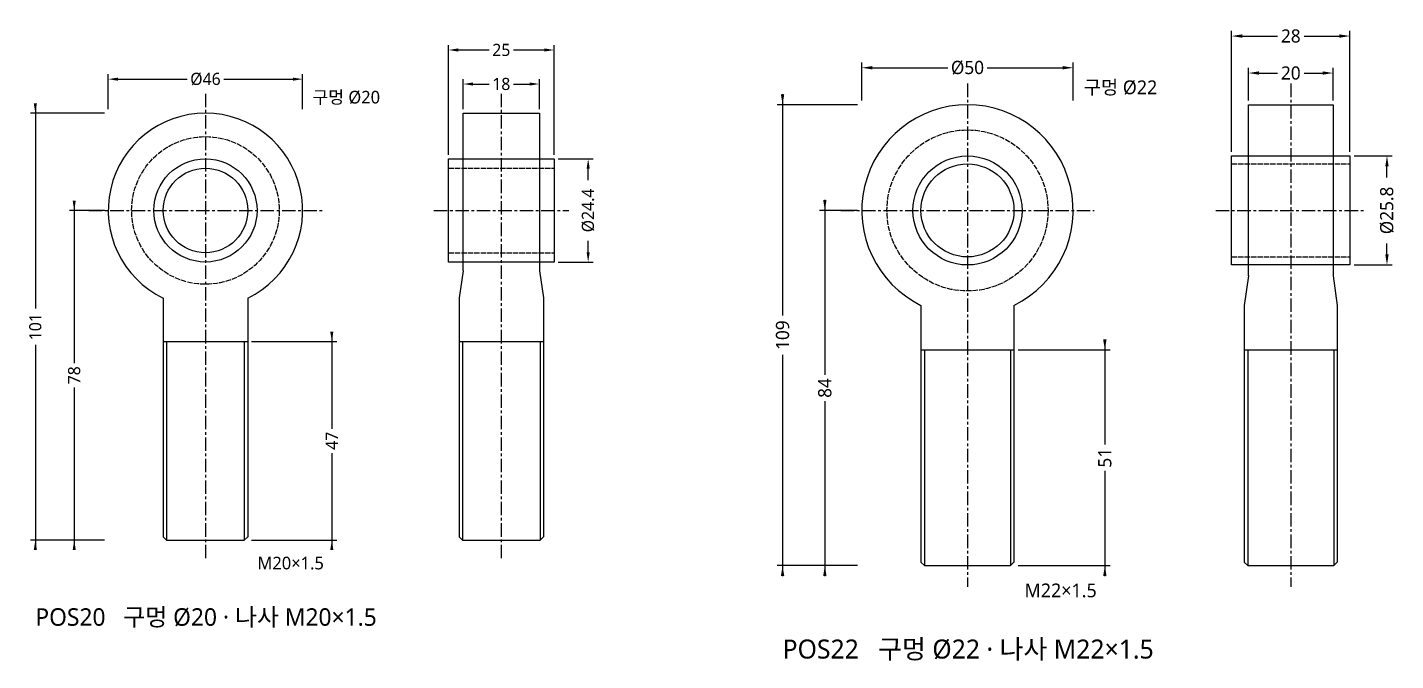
# Model space of a CAD drawing. Header units: millimetres. Extents: x 0 to 794, y -691 to 28.
# Drawn here: x 1.6 to 325.3, y -392.5 to -242.7 of the extents above; entities that cross this region are included whole.
import ezdxf

# ---------------------------------------------------------------- set-up
doc = ezdxf.new("R2010")
doc.units = ezdxf.units.MM
doc.linetypes.add('CENTER', pattern=[5.08, 3.175, -0.635, 0.635, -0.635])
doc.linetypes.add('DASHED', pattern=[1.524, 1.27, -0.254])
for name, color, linetype in [('나사선', 8, 'CONTINUOUS'), ('문자', 7, 'CONTINUOUS'), ('숨은선', 3, 'DASHED'), ('외형선', 7, 'CONTINUOUS'), ('중심선', 1, 'CENTER'), ('치수', 4, 'CONTINUOUS')]:
    doc.layers.add(name, color=color, linetype=linetype)
doc.styles.add('CH_KOR', font='malgun.ttf')
doc.dimstyles.new('CH_DIM', dxfattribs={"dimtxt": 2.5, "dimasz": 2, "dimexe": 1, "dimexo": 0.8, "dimgap": 0.8, "dimtad": 1, "dimdec": 1, "dimdsep": 46, "dimtxsty": 'CH_KOR', "dimcen": 2.5, "dimclrd": 4, "dimclre": 4, "dimclrt": 4, "dimazin": 3, "dimtfac": 1, "dimtmove": 0, "dimatfit": 3})

# ---------------------------------------------------------------- blocks, each defined once
blk = doc.blocks.new('_CLOSEDFILLED')
at = {"color": 0, "linetype": 'BYBLOCK'}
blk.add_solid([(-1, 0.16), (0, 0), (-1, -0.16)], dxfattribs=at)
blk = doc.blocks.new('*D57')
at = {"color": 4}
for p, q in [((-23, 23.92), (-23, 32.2)), ((-20.7, 31.05), (-4.3125, 31.05)), ((4.3125, 31.05), (20.7, 31.05)), ((23, 23.92), (23, 32.2))]:
    blk.add_line(p, q, dxfattribs=at)
at = {"layer": 'Defpoints'}
for p in [(-23, 31.05), (-23, 23), (23, 23)]:
    blk.add_point(p, dxfattribs=at)
at = {"layer": '치수', "color": 4, "xscale": 2.3, "yscale": 2.3, "rotation": 180}
blk.add_blockref('_CLOSEDFILLED', (-23, 31.05), dxfattribs=at)
at = {"layer": '치수', "color": 4, "xscale": 2.3, "yscale": 2.3}
blk.add_blockref('_CLOSEDFILLED', (23, 31.05), dxfattribs=at)
at = {"layer": '치수', "color": 4, "insert": (0, 31.05), "char_height": 2.875, "attachment_point": 5, "style": 'CH_KOR'}
blk.add_mtext('Ø46', dxfattribs=at)
blk = doc.blocks.new('*D58')
at = {"color": 4}
for p, q in [((-23.92, 0), (-32.2, 0)), ((-31.05, 2.3), (-31.05, -36.125)), ((-31.05, -41.875), (-31.05, -80.3)), ((-23.92, -78), (-32.2, -78))]:
    blk.add_line(p, q, dxfattribs=at)
at = {"layer": 'Defpoints'}
for p in [(-31.05, 0), (-23, 0), (-23, -78)]:
    blk.add_point(p, dxfattribs=at)
at = {"layer": '치수', "color": 4, "xscale": 2.3, "yscale": 2.3}
for p, rotation in [((-31.05, 0), 270), ((-31.05, -78), 90)]:
    blk.add_blockref('_CLOSEDFILLED', p, dxfattribs=dict(at, rotation=rotation))
at = {"layer": '치수', "color": 4, "insert": (-31.05, -39), "char_height": 2.875, "attachment_point": 5, "rotation": 90, "style": 'CH_KOR'}
blk.add_mtext('78', dxfattribs=at)
blk = doc.blocks.new('*D59')
at = {"color": 4}
for p, q in [((-23.92, 23), (-41.4, 23)), ((-40.25, 25.3), (-40.25, -23.1875)), ((-40.25, -31.8125), (-40.25, -80.3)), ((-23.92, -78), (-41.4, -78))]:
    blk.add_line(p, q, dxfattribs=at)
at = {"layer": 'Defpoints'}
for p in [(-40.25, 23), (-23, 23), (-23, -78)]:
    blk.add_point(p, dxfattribs=at)
at = {"layer": '치수', "color": 4, "xscale": 2.3, "yscale": 2.3}
for p, rotation in [((-40.25, 23), 270), ((-40.25, -78), 90)]:
    blk.add_blockref('_CLOSEDFILLED', p, dxfattribs=dict(at, rotation=rotation))
at = {"layer": '치수', "color": 4, "insert": (-40.25, -27.5), "char_height": 2.875, "attachment_point": 5, "rotation": 90, "style": 'CH_KOR'}
blk.add_mtext('101', dxfattribs=at)
blk = doc.blocks.new('*D60')
at = {"color": 4}
for p, q in [((29.9, -28.7), (29.9, -51.625)), ((10.92, -31), (31.05, -31)), ((29.9, -57.375), (29.9, -80.3)), ((10.92, -78), (31.05, -78))]:
    blk.add_line(p, q, dxfattribs=at)
at = {"layer": 'Defpoints'}
for p in [(10, -31), (29.9, -31), (10, -78)]:
    blk.add_point(p, dxfattribs=at)
at = {"layer": '치수', "color": 4, "xscale": 2.3, "yscale": 2.3}
for p, rotation in [((29.9, -31), 270), ((29.9, -78), 90)]:
    blk.add_blockref('_CLOSEDFILLED', p, dxfattribs=dict(at, rotation=rotation))
at = {"layer": '치수', "color": 4, "insert": (29.9, -54.5), "char_height": 2.875, "attachment_point": 5, "rotation": 90, "style": 'CH_KOR'}
blk.add_mtext('47', dxfattribs=at)
blk = doc.blocks.new('*D61')
at = {"color": 4}
for p, q in [((57.5, 13.12), (57.5, 39.1)), ((82.5, 13.12), (82.5, 39.1)), ((59.8, 37.95), (67.125, 37.95)), ((72.875, 37.95), (80.2, 37.95))]:
    blk.add_line(p, q, dxfattribs=at)
at = {"layer": 'Defpoints'}
for p in [(57.5, 37.95), (57.5, 12.2), (82.5, 12.2)]:
    blk.add_point(p, dxfattribs=at)
at = {"layer": '치수', "color": 4, "xscale": 2.3, "yscale": 2.3, "rotation": 180}
blk.add_blockref('_CLOSEDFILLED', (57.5, 37.95), dxfattribs=at)
at = {"layer": '치수', "color": 4, "xscale": 2.3, "yscale": 2.3}
blk.add_blockref('_CLOSEDFILLED', (82.5, 37.95), dxfattribs=at)
at = {"layer": '치수', "color": 4, "insert": (70, 37.95), "char_height": 2.875, "attachment_point": 5, "style": 'CH_KOR'}
blk.add_mtext('25', dxfattribs=at)
blk = doc.blocks.new('*D62')
at = {"color": 4}
for p, q in [((61, 23.92), (61, 31.05)), ((63.3, 29.9), (67.125, 29.9)), ((72.875, 29.9), (76.7, 29.9)), ((79, 23.92), (79, 31.05))]:
    blk.add_line(p, q, dxfattribs=at)
at = {"layer": 'Defpoints'}
for p in [(61, 29.9), (61, 23), (79, 23)]:
    blk.add_point(p, dxfattribs=at)
at = {"layer": '치수', "color": 4, "xscale": 2.3, "yscale": 2.3, "rotation": 180}
blk.add_blockref('_CLOSEDFILLED', (61, 29.9), dxfattribs=at)
at = {"layer": '치수', "color": 4, "xscale": 2.3, "yscale": 2.3}
blk.add_blockref('_CLOSEDFILLED', (79, 29.9), dxfattribs=at)
at = {"layer": '치수', "color": 4, "insert": (70, 29.9), "char_height": 2.875, "attachment_point": 5, "style": 'CH_KOR'}
blk.add_mtext('18', dxfattribs=at)
blk = doc.blocks.new('*D63')
at = {"color": 4}
for p, q in [((83.42, 12.2), (91.7, 12.2)), ((90.55, 7.1875), (90.55, 9.9)), ((90.55, -9.9), (90.55, -7.1875)), ((83.42, -12.2), (91.7, -12.2))]:
    blk.add_line(p, q, dxfattribs=at)
at = {"layer": 'Defpoints'}
for p in [(82.5, 12.2), (82.5, -12.2), (90.55, -12.2)]:
    blk.add_point(p, dxfattribs=at)
at = {"layer": '치수', "color": 4, "xscale": 2.3, "yscale": 2.3}
for p, rotation in [((90.55, 12.2), 90), ((90.55, -12.2), 270)]:
    blk.add_blockref('_CLOSEDFILLED', p, dxfattribs=dict(at, rotation=rotation))
at = {"layer": '치수', "color": 4, "insert": (90.55, 0), "char_height": 2.875, "attachment_point": 5, "rotation": 90, "style": 'CH_KOR'}
blk.add_mtext('Ø24.4', dxfattribs=at)
blk = doc.blocks.new('*D64')
at = {"color": 4}
for p, q in [((-25, 26), (-25, 35)), ((-22.5, 33.75), (-4.6875, 33.75)), ((4.6875, 33.75), (22.5, 33.75)), ((25, 26), (25, 35))]:
    blk.add_line(p, q, dxfattribs=at)
at = {"layer": 'Defpoints'}
for p in [(-25, 33.75), (-25, 25), (25, 25)]:
    blk.add_point(p, dxfattribs=at)
at = {"layer": '치수', "color": 4, "xscale": 2.5, "yscale": 2.5, "rotation": 180}
blk.add_blockref('_CLOSEDFILLED', (-25, 33.75), dxfattribs=at)
at = {"layer": '치수', "color": 4, "xscale": 2.5, "yscale": 2.5}
blk.add_blockref('_CLOSEDFILLED', (25, 33.75), dxfattribs=at)
at = {"layer": '치수', "color": 4, "insert": (0, 33.75), "char_height": 3.125, "attachment_point": 5, "style": 'CH_KOR'}
blk.add_mtext('Ø50', dxfattribs=at)
blk = doc.blocks.new('*D65')
at = {"color": 4}
for p, q in [((-26, 0), (-35, 0)), ((-33.75, 2.5), (-33.75, -38.875)), ((-33.75, -45.125), (-33.75, -86.5)), ((-26, -84), (-35, -84))]:
    blk.add_line(p, q, dxfattribs=at)
at = {"layer": 'Defpoints'}
for p in [(-33.75, 0), (-25, 0), (-25, -84)]:
    blk.add_point(p, dxfattribs=at)
at = {"layer": '치수', "color": 4, "xscale": 2.5, "yscale": 2.5}
for p, rotation in [((-33.75, 0), 270), ((-33.75, -84), 90)]:
    blk.add_blockref('_CLOSEDFILLED', p, dxfattribs=dict(at, rotation=rotation))
at = {"layer": '치수', "color": 4, "insert": (-33.75, -42), "char_height": 3.125, "attachment_point": 5, "rotation": 90, "style": 'CH_KOR'}
blk.add_mtext('84', dxfattribs=at)
blk = doc.blocks.new('*D66')
at = {"color": 4}
for p, q in [((-43.75, 27.5), (-43.75, -24.8125)), ((-26, 25), (-45, 25)), ((-43.75, -34.1875), (-43.75, -86.5)), ((-26, -84), (-45, -84))]:
    blk.add_line(p, q, dxfattribs=at)
at = {"layer": 'Defpoints'}
for p in [(-43.75, 25), (-25, 25), (-25, -84)]:
    blk.add_point(p, dxfattribs=at)
at = {"layer": '치수', "color": 4, "xscale": 2.5, "yscale": 2.5}
for p, rotation in [((-43.75, 25), 270), ((-43.75, -84), 90)]:
    blk.add_blockref('_CLOSEDFILLED', p, dxfattribs=dict(at, rotation=rotation))
at = {"layer": '치수', "color": 4, "insert": (-43.75, -29.5), "char_height": 3.125, "attachment_point": 5, "rotation": 90, "style": 'CH_KOR'}
blk.add_mtext('109', dxfattribs=at)
blk = doc.blocks.new('*D67')
at = {"color": 4}
for p, q in [((32.5, -30.5), (32.5, -55.375)), ((12, -33), (33.75, -33)), ((32.5, -61.625), (32.5, -86.5)), ((12, -84), (33.75, -84))]:
    blk.add_line(p, q, dxfattribs=at)
at = {"layer": 'Defpoints'}
for p in [(11, -33), (32.5, -33), (11, -84)]:
    blk.add_point(p, dxfattribs=at)
at = {"layer": '치수', "color": 4, "xscale": 2.5, "yscale": 2.5}
for p, rotation in [((32.5, -33), 270), ((32.5, -84), 90)]:
    blk.add_blockref('_CLOSEDFILLED', p, dxfattribs=dict(at, rotation=rotation))
at = {"layer": '치수', "color": 4, "insert": (32.5, -58.5), "char_height": 3.125, "attachment_point": 5, "rotation": 90, "style": 'CH_KOR'}
blk.add_mtext('51', dxfattribs=at)
blk = doc.blocks.new('*D68')
at = {"color": 4}
for p, q in [((62.5, 13.9), (62.5, 42.5)), ((90.5, 13.9), (90.5, 42.5)), ((65, 41.25), (73.375, 41.25)), ((79.625, 41.25), (88, 41.25))]:
    blk.add_line(p, q, dxfattribs=at)
at = {"layer": 'Defpoints'}
for p in [(62.5, 41.25), (62.5, 12.9), (90.5, 12.9)]:
    blk.add_point(p, dxfattribs=at)
at = {"layer": '치수', "color": 4, "xscale": 2.5, "yscale": 2.5, "rotation": 180}
blk.add_blockref('_CLOSEDFILLED', (62.5, 41.25), dxfattribs=at)
at = {"layer": '치수', "color": 4, "xscale": 2.5, "yscale": 2.5}
blk.add_blockref('_CLOSEDFILLED', (90.5, 41.25), dxfattribs=at)
at = {"layer": '치수', "color": 4, "insert": (76.5, 41.25), "char_height": 3.125, "attachment_point": 5, "style": 'CH_KOR'}
blk.add_mtext('28', dxfattribs=at)
blk = doc.blocks.new('*D69')
at = {"color": 4}
for p, q in [((66.5, 26), (66.5, 33.75)), ((69, 32.5), (73.375, 32.5)), ((79.625, 32.5), (84, 32.5)), ((86.5, 26), (86.5, 33.75))]:
    blk.add_line(p, q, dxfattribs=at)
at = {"layer": 'Defpoints'}
for p in [(66.5, 32.5), (66.5, 25), (86.5, 25)]:
    blk.add_point(p, dxfattribs=at)
at = {"layer": '치수', "color": 4, "xscale": 2.5, "yscale": 2.5, "rotation": 180}
blk.add_blockref('_CLOSEDFILLED', (66.5, 32.5), dxfattribs=at)
at = {"layer": '치수', "color": 4, "xscale": 2.5, "yscale": 2.5}
blk.add_blockref('_CLOSEDFILLED', (86.5, 32.5), dxfattribs=at)
at = {"layer": '치수', "color": 4, "insert": (76.5, 32.5), "char_height": 3.125, "attachment_point": 5, "style": 'CH_KOR'}
blk.add_mtext('20', dxfattribs=at)
blk = doc.blocks.new('*D70')
at = {"color": 4}
for p, q in [((91.5, 12.9), (100.5, 12.9)), ((99.25, 7.8125), (99.25, 10.4)), ((99.25, -10.4), (99.25, -7.8125)), ((91.5, -12.9), (100.5, -12.9))]:
    blk.add_line(p, q, dxfattribs=at)
at = {"layer": 'Defpoints'}
for p in [(90.5, 12.9), (90.5, -12.9), (99.25, -12.9)]:
    blk.add_point(p, dxfattribs=at)
at = {"layer": '치수', "color": 4, "xscale": 2.5, "yscale": 2.5}
for p, rotation in [((99.25, 12.9), 90), ((99.25, -12.9), 270)]:
    blk.add_blockref('_CLOSEDFILLED', p, dxfattribs=dict(at, rotation=rotation))
at = {"layer": '치수', "color": 4, "insert": (99.25, 0), "char_height": 3.125, "attachment_point": 5, "rotation": 90, "style": 'CH_KOR'}
blk.add_mtext('Ø25.8', dxfattribs=at)
blk = doc.blocks.new('ROD_POS20')
at = {"layer": '나사선'}
for p, q in [((-10, -31), (10, -31)), ((-9.19, -31), (-9.19, -78)), ((9.19, -31), (9.19, -78)), ((60, -31), (80, -31)), ((60.81, -31), (60.81, -78)), ((79.19, -31), (79.19, -78))]:
    blk.add_line(p, q, dxfattribs=at)
at = {"layer": '숨은선'}
for p, q in [((57.5, 10), (82.5, 10)), ((57.5, -10), (82.5, -10))]:
    blk.add_line(p, q, dxfattribs=at)
blk.add_circle((0, 0), 17.46, dxfattribs=at)
at = {"layer": '외형선'}
for p, q in [((61, -14.26), (60, -20.71)), ((79, -14.26), (80, -20.71)), ((-10, -20.71), (-10, -77.31)), ((10, -20.71), (10, -77.31)), ((60, -20.71), (60, -77.19)), ((80, -20.71), (80, -77.19))]:
    blk.add_line(p, q, dxfattribs=at)
for points in [[(61, -14.26), (61, 23), (79, 23), (79, -14.26)], [(-10, -77.19), (-9.19, -78), (9.19, -78), (10, -77.19)], [(60, -77.19), (60.81, -78), (79.19, -78), (80, -77.19)]]:
    blk.add_lwpolyline(points, dxfattribs=at)
blk.add_lwpolyline([(57.5, -12.2), (57.5, 12.2), (82.5, 12.2), (82.5, -12.2)], close=True, dxfattribs=at)
for radius in [12.2, 10]:
    blk.add_circle((0, 0), radius, dxfattribs=at)
blk.add_arc((0, 0), 23, -64.2285, 244.2285, dxfattribs=at)
at = {"layer": '중심선'}
for p, q in [((0, 27.6), (0, -82.6)), ((70, 27.6), (70, -82.6)), ((-27.6, 0), (27.6, 0)), ((54.05, 0), (85.95, 0))]:
    blk.add_line(p, q, dxfattribs=at)
at = {"layer": '문자', "style": 'CH_KOR'}
for s, height, p in [('구멍 Ø20', 2.99, (25.3, 25.3)), ('M20×1.5', 2.99, (12.3, -84.9)), ('POS20   구멍 Ø20 · 나사 M20×1.5', 4.14, (-40.25, -98.24))]:
    blk.add_text(s, height=height, dxfattribs=at).set_placement(p)
at = {"layer": '치수'}
for base, p1, p2, picture, middle in [((57.5, 37.95), (57.5, 12.2), (82.5, 12.2), '*D61', (70, 37.95)), ((61, 29.9), (61, 23), (79, 23), '*D62', (70, 29.9))]:
    dim = blk.add_linear_dim(base=base, p1=p1, p2=p2, dimstyle='CH_DIM', override={"dimscale": 1.15}, dxfattribs=at)
    dim.commit()
    dim.dimension.update_dxf_attribs({"geometry": picture, "text_midpoint": middle})
dim = blk.add_linear_dim(base=(-23, 31.05), p1=(-23, 23), p2=(23, 23), text='Ø46', dimstyle='CH_DIM', override={"dimscale": 1.15}, dxfattribs=at)
dim.commit()
dim.dimension.update_dxf_attribs({"geometry": '*D57', "text_midpoint": (0, 31.05)})
for base, p1, p2, picture, middle in [((-40.25, 23), (-23, 23), (-23, -78), '*D59', (-40.25, -27.5)), ((-31.05, 0), (-23, 0), (-23, -78), '*D58', (-31.05, -39)), ((29.9, -31), (10, -31), (10, -78), '*D60', (29.9, -54.5))]:
    dim = blk.add_linear_dim(base=base, p1=p1, p2=p2, angle=90, dimstyle='CH_DIM', override={"dimscale": 1.15}, dxfattribs=at)
    dim.commit()
    dim.dimension.update_dxf_attribs({"geometry": picture, "text_midpoint": middle})
dim = blk.add_linear_dim(base=(90.55, -12.2), p1=(82.5, -12.2), p2=(82.5, 12.2), angle=90, text='Ø24.4', dimstyle='CH_DIM', override={"dimscale": 1.15}, dxfattribs=at)
dim.commit()
dim.dimension.update_dxf_attribs({"geometry": '*D63', "text_midpoint": (90.55, 0)})
blk = doc.blocks.new('ROD_POS22')
at = {"layer": '나사선'}
for p, q in [((-11, -33), (11, -33)), ((-10.19, -33), (-10.19, -84)), ((10.19, -33), (10.19, -84)), ((65.5, -33), (87.5, -33)), ((66.31, -33), (66.31, -84)), ((86.69, -33), (86.69, -84))]:
    blk.add_line(p, q, dxfattribs=at)
at = {"layer": '숨은선'}
for p, q in [((62.5, 11), (90.5, 11)), ((62.5, -11), (90.5, -11))]:
    blk.add_line(p, q, dxfattribs=at)
blk.add_circle((0, 0), 19.05, dxfattribs=at)
at = {"layer": '외형선'}
for p, q in [((66.5, -15.5), (65.5, -22.45)), ((86.5, -15.5), (87.5, -22.45)), ((-11, -22.45), (-11, -83.25)), ((11, -22.45), (11, -83.25)), ((65.5, -22.45), (65.5, -83.19)), ((87.5, -22.45), (87.5, -83.19))]:
    blk.add_line(p, q, dxfattribs=at)
for points in [[(66.5, -15.5), (66.5, 25), (86.5, 25), (86.5, -15.5)], [(-11, -83.19), (-10.19, -84), (10.19, -84), (11, -83.19)], [(65.5, -83.19), (66.31, -84), (86.69, -84), (87.5, -83.19)]]:
    blk.add_lwpolyline(points, dxfattribs=at)
blk.add_lwpolyline([(62.5, -12.9), (62.5, 12.9), (90.5, 12.9), (90.5, -12.9)], close=True, dxfattribs=at)
for radius in [12.9, 11]:
    blk.add_circle((0, 0), radius, dxfattribs=at)
blk.add_arc((0, 0), 25, -63.8961, 243.8961, dxfattribs=at)
at = {"layer": '중심선'}
for p, q in [((0, 30), (0, -89)), ((76.5, 30), (76.5, -89)), ((-30, 0), (30, 0)), ((58.75, 0), (94.25, 0))]:
    blk.add_line(p, q, dxfattribs=at)
at = {"layer": '문자', "style": 'CH_KOR'}
for s, height, p in [('구멍 Ø22', 3.25, (27.5, 27.5)), ('M22×1.5', 3.25, (13.5, -91.5)), ('POS22   구멍 Ø22 · 나사 M22×1.5', 4.5, (-43.75, -106))]:
    blk.add_text(s, height=height, dxfattribs=at).set_placement(p)
at = {"layer": '치수'}
for base, p1, p2, picture, middle in [((62.5, 41.25), (62.5, 12.9), (90.5, 12.9), '*D68', (76.5, 41.25)), ((66.5, 32.5), (66.5, 25), (86.5, 25), '*D69', (76.5, 32.5))]:
    dim = blk.add_linear_dim(base=base, p1=p1, p2=p2, dimstyle='CH_DIM', override={"dimscale": 1.25}, dxfattribs=at)
    dim.commit()
    dim.dimension.update_dxf_attribs({"geometry": picture, "text_midpoint": middle})
dim = blk.add_linear_dim(base=(-25, 33.75), p1=(-25, 25), p2=(25, 25), text='Ø50', dimstyle='CH_DIM', override={"dimscale": 1.25}, dxfattribs=at)
dim.commit()
dim.dimension.update_dxf_attribs({"geometry": '*D64', "text_midpoint": (0, 33.75)})
for base, p1, p2, picture, middle in [((-43.75, 25), (-25, 25), (-25, -84), '*D66', (-43.75, -29.5)), ((-33.75, 0), (-25, 0), (-25, -84), '*D65', (-33.75, -42)), ((32.5, -33), (11, -33), (11, -84), '*D67', (32.5, -58.5))]:
    dim = blk.add_linear_dim(base=base, p1=p1, p2=p2, angle=90, dimstyle='CH_DIM', override={"dimscale": 1.25}, dxfattribs=at)
    dim.commit()
    dim.dimension.update_dxf_attribs({"geometry": picture, "text_midpoint": middle})
dim = blk.add_linear_dim(base=(99.25, -12.9), p1=(90.5, -12.9), p2=(90.5, 12.9), angle=90, text='Ø25.8', dimstyle='CH_DIM', override={"dimscale": 1.25}, dxfattribs=at)
dim.commit()
dim.dimension.update_dxf_attribs({"geometry": '*D70', "text_midpoint": (99.25, 0)})

msp = doc.modelspace()

# ---------------------------------------------------------------- block references
for name, p in [('ROD_POS22', (224, -286)), ('ROD_POS20', (43.7, -286))]:
    msp.add_blockref(name, p)

doc.saveas('drawing.dxf')
